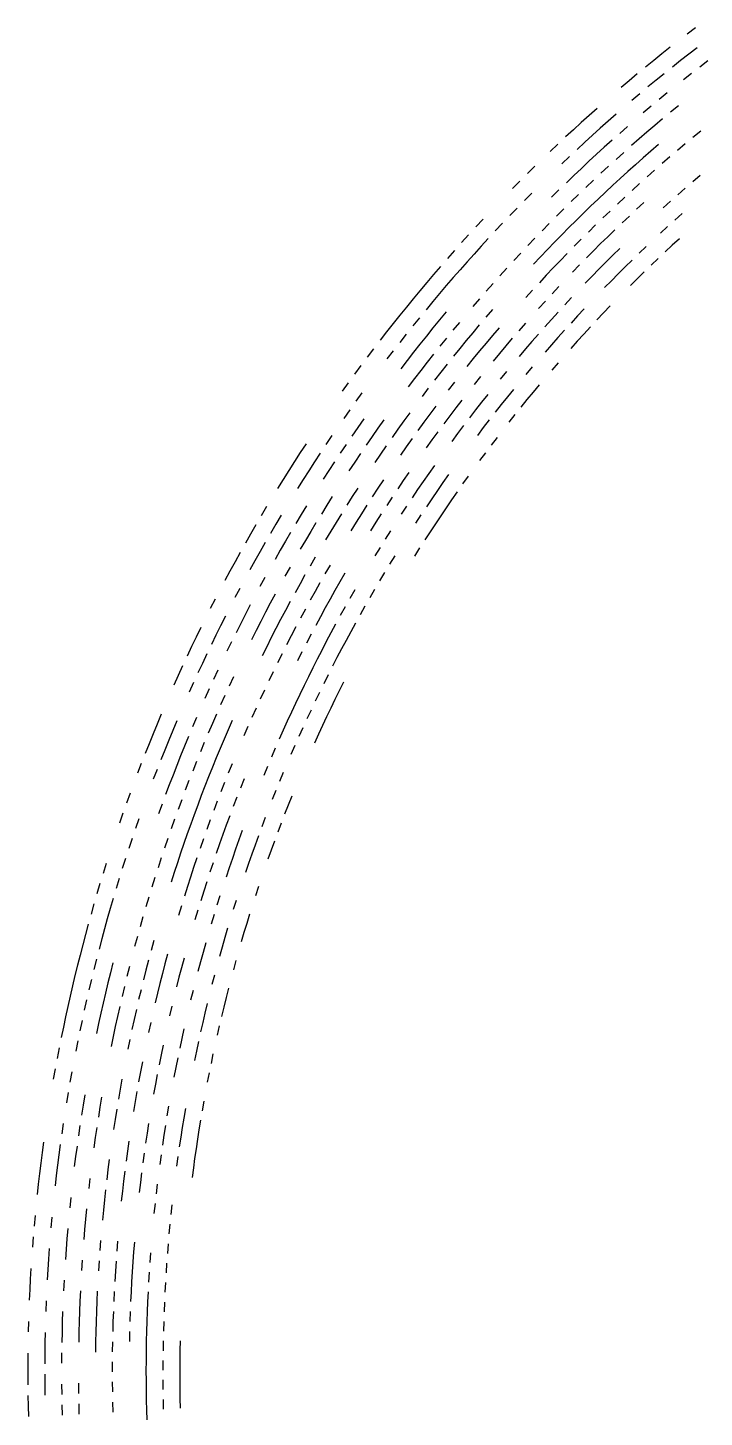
# Model space of a CAD drawing. Header units: metres. Extents: x -298 to 300, y -298 to 299.
# Drawn here: x -298.5 to -178.7, y -7.6 to 238.5 of the extents above; entities that cross this region are included whole.
import ezdxf

# ---------------------------------------------------------------- set-up
doc = ezdxf.new("R2010")
doc.units = ezdxf.units.M

msp = doc.modelspace()

# ---------------------------------------------------------------- linework, layer by layer
for p, q in [((-180.23201, 238.50633, -692.8203), (-181.72514, 237.36674, -692.8203)), ((-186.16115, 233.89207, -692.8203), (-187.62514, 232.71538, -692.8203)), ((-184.68977, 235.05956, -692.8203), (-186.16115, 233.89207, -692.8203)), ((-181.39189, 233.84398, -692.8203), (-182.85558, 232.69725, -692.8203)), ((-179.92097, 234.98143, -692.8203), (-181.39189, 233.84398, -692.8203)), ((-187.62514, 232.71538, -692.8203), (-189.08168, 231.52953, -692.8203)), ((-182.85558, 232.69725, -692.8203), (-184.31203, 231.54143, -692.8203)), ((-178.01454, 232.67442, -692.8203), (-179.471, 231.54893, -692.8203)), ((-191.97224, 229.13048, -692.8203), (-193.40614, 227.9174, -692.8203)), ((-190.53072, 230.33452, -692.8203), (-191.97224, 229.13048, -692.8203)), ((-187.20296, 229.2025, -692.8203), (-188.63731, 228.01945, -692.8203)), ((-185.76118, 230.37651, -692.8203), (-187.20296, 229.2025, -692.8203)), ((-180.9203, 230.41441, -692.8203), (-182.36244, 229.27074, -692.8203)), ((-190.0642, 226.82744, -692.8203), (-191.48354, 225.62645, -692.8203)), ((-185.22499, 226.95647, -692.8203), (-186.64528, 225.78587, -692.8203)), ((-197.66164, 224.22453, -692.8203), (-199.06453, 222.97588, -692.8203)), ((-188.05818, 224.60643, -692.8203), (-189.46364, 223.41814, -692.8203)), ((-183.24898, 224.70885, -692.8203), (-184.6552, 223.5507, -692.8203)), ((-200.45952, 221.71843, -692.8203), (-201.8466, 220.45226, -692.8203)), ((-199.06453, 222.97588, -692.8203), (-200.45952, 221.71843, -692.8203)), ((-195.69588, 221.97057, -692.8203), (-197.08452, 220.73436, -692.8203)), ((-194.29945, 223.19798, -692.8203), (-195.69588, 221.97057, -692.8203)), ((-186.0541, 222.38377, -692.8203), (-187.4456, 221.20811, -692.8203)), ((-201.8466, 220.45226, -692.8203), (-203.22566, 219.17735, -692.8203)), ((-198.46541, 219.48949, -692.8203), (-199.8384, 218.23595, -692.8203)), ((-197.08452, 220.73436, -692.8203), (-198.46541, 219.48949, -692.8203)), ((-192.2519, 221.01518, -692.8203), (-193.63466, 219.80064, -692.8203)), ((-188.8297, 220.02373, -692.8203), (-190.20628, 218.83073, -692.8203)), ((-187.4456, 221.20811, -692.8203), (-188.8297, 220.02373, -692.8203)), ((-179.30171, 220.20946, -692.8203), (-180.67976, 219.07628, -692.8203)), ((-204.5967, 217.8939, -692.8203), (-205.95961, 216.60179, -692.8203)), ((-199.8384, 218.23595, -692.8203), (-201.2035, 216.97386, -692.8203)), ((-196.37709, 217.34569, -692.8203), (-197.73668, 216.10533, -692.8203)), ((-195.00975, 218.57744, -692.8203), (-196.37709, 217.34569, -692.8203)), ((-190.20628, 218.83073, -692.8203), (-191.57536, 217.62907, -692.8203)), ((-188.16212, 216.64488, -692.8203), (-189.51753, 215.45616, -692.8203)), ((-186.7993, 217.82512, -692.8203), (-188.16212, 216.64488, -692.8203)), ((-182.05061, 217.93443, -692.8203), (-183.41426, 216.78398, -692.8203)), ((-202.5606, 215.70323, -692.8203), (-203.90968, 214.42412, -692.8203)), ((-199.08842, 214.85643, -692.8203), (-200.43227, 213.59917, -692.8203)), ((-197.73668, 216.10533, -692.8203), (-199.08842, 214.85643, -692.8203)), ((-192.93684, 216.41887, -692.8203), (-194.29066, 215.20012, -692.8203)), ((-190.86537, 214.2589, -692.8203), (-192.2057, 213.0532, -692.8203)), ((-189.51753, 215.45616, -692.8203), (-190.86537, 214.2589, -692.8203)), ((-184.77065, 215.62498, -692.8203), (-186.11967, 214.45757, -692.8203)), ((-208.6609, 213.99217, -692.8203), (-209.99919, 212.67467, -692.8203)), ((-201.7682, 212.33348, -692.8203), (-203.09612, 211.05937, -692.8203)), ((-200.43227, 213.59917, -692.8203), (-201.7682, 212.33348, -692.8203)), ((-195.6368, 213.97295, -692.8203), (-196.9752, 212.73729, -692.8203)), ((-193.5384, 211.83916, -692.8203), (-194.86342, 210.6168, -692.8203)), ((-192.2057, 213.0532, -692.8203), (-193.5384, 211.83916, -692.8203)), ((-187.46135, 213.28166, -692.8203), (-188.79561, 212.0974, -692.8203)), ((-179.38972, 212.3538, -692.8203), (-180.71834, 211.2202, -692.8203)), ((-211.32918, 211.34886, -692.8203), (-212.65074, 210.0147, -692.8203)), ((-209.22475, 209.22374, -692.8203), (-210.53294, 207.90294, -692.8203)), ((-204.41597, 209.77696, -692.8203), (-205.72777, 208.48637, -692.8203)), ((-198.3058, 211.49333, -692.8203), (-199.6285, 210.24101, -692.8203)), ((-196.18071, 209.3861, -692.8203), (-197.49025, 208.1472, -692.8203)), ((-194.86342, 210.6168, -692.8203), (-196.18071, 209.3861, -692.8203)), ((-190.12236, 210.90477, -692.8203), (-191.4416, 209.70384, -692.8203)), ((-182.03981, 210.07835, -692.8203), (-183.35402, 208.92815, -692.8203)), ((-200.94331, 208.9804, -692.8203), (-202.2502, 207.7116, -692.8203)), ((-198.79195, 206.90007, -692.8203), (-200.08577, 205.64476, -692.8203)), ((-197.49025, 208.1472, -692.8203), (-198.79195, 206.90007, -692.8203)), ((-192.75325, 208.49461, -692.8203), (-194.05727, 207.27727, -692.8203)), ((-189.34645, 207.56694, -692.8203), (-190.64473, 206.37096, -692.8203)), ((-184.66103, 207.76976, -692.8203), (-185.96068, 206.6032, -692.8203)), ((-217.85237, 204.59593, -692.8203), (-219.13136, 203.22093, -692.8203)), ((-211.83278, 206.57396, -692.8203), (-213.12425, 205.2368, -692.8203)), ((-203.54903, 206.43462, -692.8203), (-204.8398, 205.14952, -692.8203)), ((-201.37166, 204.38145, -692.8203), (-202.64961, 203.11009, -692.8203)), ((-200.08577, 205.64476, -692.8203), (-201.37166, 204.38145, -692.8203)), ((-195.35359, 206.05174, -692.8203), (-196.64217, 204.8181, -692.8203)), ((-191.93544, 205.16685, -692.8203), (-193.21852, 203.9547, -692.8203)), ((-182.5962, 205.60362, -692.8203), (-183.88234, 204.45012, -692.8203)), ((-220.40166, 201.838, -692.8203), (-221.66322, 200.44713, -692.8203)), ((-214.40724, 203.89165, -692.8203), (-215.68178, 202.53844, -692.8203)), ((-206.12248, 203.85631, -692.8203), (-207.39699, 202.55516, -692.8203)), ((-203.91951, 201.83067, -692.8203), (-205.18135, 200.54338, -692.8203)), ((-202.64961, 203.11009, -692.8203), (-203.91951, 201.83067, -692.8203)), ((-197.92299, 203.5764, -692.8203), (-199.1959, 202.32664, -692.8203)), ((-194.494, 202.73448, -692.8203), (-195.76173, 201.50633, -692.8203)), ((-185.16115, 203.2885, -692.8203), (-186.4326, 202.11888, -692.8203)), ((-218.20515, 199.80815, -692.8203), (-219.45393, 198.43126, -692.8203)), ((-216.94777, 201.17729, -692.8203), (-218.20515, 199.80815, -692.8203)), ((-208.66331, 201.24596, -692.8203), (-209.92134, 199.92894, -692.8203)), ((-205.18135, 200.54338, -692.8203), (-206.43504, 199.24815, -692.8203)), ((-200.46095, 201.06902, -692.8203), (-201.7181, 199.80339, -692.8203)), ((-197.02174, 200.27025, -692.8203), (-198.27394, 199.02629, -692.8203)), ((-195.76173, 201.50633, -692.8203), (-197.02174, 200.27025, -692.8203)), ((-193.60213, 199.43468, -692.8203), (-194.84914, 198.2122, -692.8203)), ((-188.95332, 199.7559, -692.8203), (-190.20247, 198.5626, -692.8203)), ((-184.329, 199.99052, -692.8203), (-185.57973, 198.82628, -692.8203)), ((-183.07094, 201.14696, -692.8203), (-184.329, 199.99052, -692.8203)), ((-222.916, 199.04832, -692.8203), (-224.15996, 197.64171, -692.8203)), ((-220.69398, 197.0465, -692.8203), (-221.92534, 195.65398, -692.8203)), ((-219.45393, 198.43126, -692.8203), (-220.69398, 197.0465, -692.8203)), ((-211.17104, 198.60399, -692.8203), (-212.41243, 197.27122, -692.8203)), ((-207.68056, 197.94511, -692.8203), (-208.91786, 196.63432, -692.8203)), ((-206.43504, 199.24815, -692.8203), (-207.68056, 197.94511, -692.8203)), ((-204.20833, 197.2487, -692.8203), (-205.44136, 195.9597, -692.8203)), ((-202.96724, 198.52995, -692.8203), (-204.20833, 197.2487, -692.8203)), ((-198.27394, 199.02629, -692.8203), (-199.51826, 197.77446, -692.8203)), ((-196.08846, 196.98192, -692.8203), (-197.31999, 195.74388, -692.8203)), ((-194.84914, 198.2122, -692.8203), (-196.08846, 196.98192, -692.8203)), ((-191.4441, 197.3615, -692.8203), (-192.67812, 196.15257, -692.8203)), ((-186.82314, 197.65416, -692.8203), (-188.05913, 196.47423, -692.8203)), ((-226.6212, 194.80522, -692.8203), (-227.8384, 193.37547, -692.8203)), ((-225.39503, 196.22734, -692.8203), (-226.6212, 194.80522, -692.8203)), ((-221.92534, 195.65398, -692.8203), (-223.1479, 194.25377, -692.8203)), ((-213.64537, 195.93071, -692.8203), (-214.86986, 194.58244, -692.8203)), ((-206.66621, 194.66295, -692.8203), (-207.88289, 193.35863, -692.8203)), ((-205.44136, 195.9597, -692.8203), (-206.66621, 194.66295, -692.8203)), ((-200.75468, 196.51488, -692.8203), (-201.98317, 195.24754, -692.8203)), ((-198.54372, 194.49815, -692.8203), (-199.75954, 193.2448, -692.8203)), ((-197.31999, 195.74388, -692.8203), (-198.54372, 194.49815, -692.8203)), ((-193.90456, 194.93596, -692.8203), (-195.12325, 193.71172, -692.8203)), ((-192.67812, 196.15257, -692.8203), (-193.90456, 194.93596, -692.8203)), ((-189.28767, 195.2866, -692.8203), (-190.50874, 194.0913, -692.8203)), ((-227.8384, 193.37547, -692.8203), (-229.04659, 191.9381, -692.8203)), ((-224.36159, 192.846, -692.8203), (-225.56645, 191.43053, -692.8203)), ((-223.1479, 194.25377, -692.8203), (-224.36159, 192.846, -692.8203)), ((-216.08583, 193.22661, -692.8203), (-217.29326, 191.86314, -692.8203)), ((-209.09138, 192.04662, -692.8203), (-210.29155, 190.72704, -692.8203)), ((-204.41609, 192.68993, -692.8203), (-205.62044, 191.39977, -692.8203)), ((-195.12325, 193.71172, -692.8203), (-196.33424, 192.47984, -692.8203)), ((-190.50874, 194.0913, -692.8203), (-191.72221, 192.88841, -692.8203)), ((-230.24568, 190.49321, -692.8203), (-231.43568, 189.04082, -692.8203)), ((-229.04659, 191.9381, -692.8203), (-230.24568, 190.49321, -692.8203)), ((-226.76234, 190.00761, -692.8203), (-227.9493, 188.5772, -692.8203)), ((-225.56645, 191.43053, -692.8203), (-226.76234, 190.00761, -692.8203)), ((-218.49208, 190.49211, -692.8203), (-219.68227, 189.11363, -692.8203)), ((-206.8166, 190.10204, -692.8203), (-208.00465, 188.79686, -692.8203)), ((-202.1675, 190.71526, -692.8203), (-203.35945, 189.43925, -692.8203)), ((-232.6165, 187.58098, -692.8203), (-233.78813, 186.11375, -692.8203)), ((-231.43568, 189.04082, -692.8203), (-232.6165, 187.58098, -692.8203)), ((-229.12718, 187.13939, -692.8203), (-230.29604, 185.6942, -692.8203)), ((-224.3986, 188.17198, -692.8203), (-225.57405, 186.75645, -692.8203)), ((-216.16628, 188.60875, -692.8203), (-217.34468, 187.24492, -692.8203)), ((-204.54341, 188.15575, -692.8203), (-205.7192, 186.86485, -692.8203)), ((-201.09999, 187.47704, -692.8203), (-202.27165, 186.20775, -692.8203)), ((-199.9204, 188.73888, -692.8203), (-201.09999, 187.47704, -692.8203)), ((-196.4998, 188.00127, -692.8203), (-197.67482, 186.76085, -692.8203)), ((-195.31697, 189.23424, -692.8203), (-196.4998, 188.00127, -692.8203)), ((-234.95052, 184.6392, -692.8203), (-236.10356, 183.15746, -692.8203)), ((-233.78813, 186.11375, -692.8203), (-234.95052, 184.6392, -692.8203)), ((-226.74055, 185.33354, -692.8203), (-227.89812, 183.90343, -692.8203)), ((-225.57405, 186.75645, -692.8203), (-226.74055, 185.33354, -692.8203)), ((-222.03645, 186.33434, -692.8203), (-223.20042, 184.9337, -692.8203)), ((-218.51445, 185.8737, -692.8203), (-219.67558, 184.49516, -692.8203)), ((-215.00853, 185.3745, -692.8203), (-216.16661, 184.01793, -692.8203)), ((-210.35588, 186.16417, -692.8203), (-211.51906, 184.8369, -692.8203)), ((-205.7192, 186.86485, -692.8203), (-206.88686, 185.56664, -692.8203)), ((-203.43529, 184.9312, -692.8203), (-204.59084, 183.64732, -692.8203)), ((-198.84206, 185.51317, -692.8203), (-200.00142, 184.2581, -692.8203)), ((-231.45576, 184.24168, -692.8203), (-232.60631, 182.78197, -692.8203)), ((-229.04665, 182.46605, -692.8203), (-230.18611, 181.02147, -692.8203)), ((-227.89812, 183.90343, -692.8203), (-229.04665, 182.46605, -692.8203)), ((-224.35555, 183.52574, -692.8203), (-225.50179, 182.11064, -692.8203)), ((-220.82802, 183.10936, -692.8203), (-221.97176, 181.71642, -692.8203)), ((-219.67558, 184.49516, -692.8203), (-220.82802, 183.10936, -692.8203)), ((-217.31612, 182.65422, -692.8203), (-218.45705, 181.28331, -692.8203)), ((-216.16661, 184.01793, -692.8203), (-217.31612, 182.65422, -692.8203)), ((-213.8202, 182.1605, -692.8203), (-214.95808, 180.81151, -692.8203)), ((-212.67384, 183.5023, -692.8203), (-213.8202, 182.1605, -692.8203)), ((-209.19762, 182.94835, -692.8203), (-210.34059, 181.62834, -692.8203)), ((-208.04637, 184.2611, -692.8203), (-209.19762, 182.94835, -692.8203)), ((-205.73833, 182.35631, -692.8203), (-206.87764, 181.05803, -692.8203)), ((-204.59084, 183.64732, -692.8203), (-205.73833, 182.35631, -692.8203)), ((-201.15285, 182.99583, -692.8203), (-202.29631, 181.72636, -692.8203)), ((-200.00142, 184.2581, -692.8203), (-201.15285, 182.99583, -692.8203)), ((-237.24727, 181.66844, -692.8203), (-238.3816, 180.17229, -692.8203)), ((-233.74767, 181.31505, -692.8203), (-234.87978, 179.84105, -692.8203)), ((-230.18611, 181.02147, -692.8203), (-231.31642, 179.56981, -692.8203)), ((-226.63908, 180.68834, -692.8203), (-227.76741, 179.2589, -692.8203)), ((-221.97176, 181.71642, -692.8203), (-223.10664, 180.31627, -692.8203)), ((-219.58931, 179.90526, -692.8203), (-220.7129, 178.52013, -692.8203)), ((-218.45705, 181.28331, -692.8203), (-219.58931, 179.90526, -692.8203)), ((-214.95808, 180.81151, -692.8203), (-216.08748, 179.45543, -692.8203)), ((-210.34059, 181.62834, -692.8203), (-211.47523, 180.30125, -692.8203)), ((-239.50652, 178.66905, -692.8203), (-240.62196, 177.15886, -692.8203)), ((-231.31642, 179.56981, -692.8203), (-232.43764, 178.11107, -692.8203)), ((-228.88673, 177.8225, -692.8203), (-229.997, 176.37901, -692.8203)), ((-227.76741, 179.2589, -692.8203), (-228.88673, 177.8225, -692.8203)), ((-225.34993, 177.4948, -692.8203), (-226.4582, 176.0736, -692.8203)), ((-224.23271, 178.90904, -692.8203), (-225.34993, 177.4948, -692.8203)), ((-213.71935, 177.62584, -692.8203), (-214.82872, 176.27763, -692.8203)), ((-209.1317, 178.44029, -692.8203), (-210.24632, 177.12083, -692.8203)), ((-204.55916, 179.166, -692.8203), (-205.67842, 177.87529, -692.8203)), ((-241.72786, 175.64165, -692.8203), (-242.82417, 174.11754, -692.8203)), ((-229.997, 176.37901, -692.8203), (-231.09816, 174.9287, -692.8203)), ((-222.93382, 175.72887, -692.8203), (-224.03102, 174.32286, -692.8203)), ((-218.32057, 176.72221, -692.8203), (-219.42415, 175.34508, -692.8203)), ((-207.89256, 175.27281, -692.8203), (-208.98729, 173.96129, -692.8203)), ((-239.31483, 173.87474, -692.8203), (-240.40004, 172.36595, -692.8203)), ((-227.55754, 174.64543, -692.8203), (-228.64784, 173.21043, -692.8203)), ((-221.60524, 172.5703, -692.8203), (-222.68263, 171.17278, -692.8203)), ((-217.02193, 173.56047, -692.8203), (-218.1057, 172.19164, -692.8203)), ((-213.54005, 173.12096, -692.8203), (-214.62111, 171.77397, -692.8203)), ((-212.45052, 174.46117, -692.8203), (-213.54005, 173.12096, -692.8203)), ((-210.07375, 172.64287, -692.8203), (-211.1519, 171.31767, -692.8203)), ((-208.98729, 173.96129, -692.8203), (-210.07375, 172.64287, -692.8203)), ((-241.47572, 170.85039, -692.8203), (-242.54182, 169.32811, -692.8203)), ((-230.80132, 170.32005, -692.8203), (-231.86433, 168.86479, -692.8203)), ((-227.2694, 170.06395, -692.8203), (-228.33092, 168.6309, -692.8203)), ((-226.19887, 171.49034, -692.8203), (-227.2694, 170.06395, -692.8203)), ((-222.68263, 171.17278, -692.8203), (-223.75124, 169.76842, -692.8203)), ((-219.1808, 170.81602, -692.8203), (-220.24724, 169.4337, -692.8203)), ((-218.1057, 172.19164, -692.8203), (-219.1808, 170.81602, -692.8203)), ((-214.62111, 171.77397, -692.8203), (-215.69368, 170.42027, -692.8203)), ((-212.2217, 169.98576, -692.8203), (-213.28307, 168.64714, -692.8203)), ((-240.02602, 167.7072, -692.8203), (-241.0724, 166.19408, -692.8203)), ((-238.97011, 169.21367, -692.8203), (-240.02602, 167.7072, -692.8203)), ((-236.46593, 167.57487, -692.8203), (-237.51158, 166.08415, -692.8203)), ((-235.4109, 169.05907, -692.8203), (-236.46593, 167.57487, -692.8203)), ((-232.91823, 167.40294, -692.8203), (-233.96288, 165.93443, -692.8203)), ((-231.86433, 168.86479, -692.8203), (-232.91823, 167.40294, -692.8203)), ((-228.33092, 168.6309, -692.8203), (-229.38338, 167.19115, -692.8203)), ((-223.75124, 169.76842, -692.8203), (-224.81099, 168.35747, -692.8203)), ((-221.30495, 168.04472, -692.8203), (-222.35393, 166.64915, -692.8203)), ((-217.81319, 167.6928, -692.8203), (-218.86, 166.31914, -692.8203)), ((-216.7577, 169.05986, -692.8203), (-217.81319, 167.6928, -692.8203)), ((-244.64528, 166.26366, -692.8203), (-245.68251, 164.7216, -692.8203)), ((-237.51158, 166.08415, -692.8203), (-238.54784, 164.5869, -692.8203)), ((-230.4268, 165.74492, -692.8203), (-231.46107, 164.2921, -692.8203)), ((-226.90376, 165.51573, -692.8203), (-227.93666, 164.08507, -692.8203)), ((-225.86183, 166.93987, -692.8203), (-226.90376, 165.51573, -692.8203)), ((-222.35393, 166.64915, -692.8203), (-223.39409, 165.247, -692.8203)), ((-215.38045, 165.95006, -692.8203), (-216.4164, 164.59172, -692.8203)), ((-250.2271, 163.2606, -692.8203), (-251.24538, 161.68346, -692.8203)), ((-249.19893, 164.83128, -692.8203), (-250.2271, 163.2606, -692.8203)), ((-246.71, 163.17308, -692.8203), (-247.72774, 161.61815, -692.8203)), ((-242.10927, 164.67442, -692.8203), (-243.13655, 163.14836, -692.8203)), ((-239.57466, 163.08311, -692.8203), (-240.592, 161.57298, -692.8203)), ((-236.02437, 162.97801, -692.8203), (-237.04112, 161.49016, -692.8203)), ((-234.99825, 164.45946, -692.8203), (-236.02437, 162.97801, -692.8203)), ((-231.46107, 164.2921, -692.8203), (-232.48622, 162.83287, -692.8203)), ((-217.44374, 163.22691, -692.8203), (-218.46251, 161.8557, -692.8203)), ((-252.25374, 160.09996, -692.8203), (-253.25209, 158.51018, -692.8203)), ((-251.24538, 161.68346, -692.8203), (-252.25374, 160.09996, -692.8203)), ((-248.73567, 160.05681, -692.8203), (-249.73378, 158.48924, -692.8203)), ((-247.72774, 161.61815, -692.8203), (-248.73567, 160.05681, -692.8203)), ((-245.16225, 160.07701, -692.8203), (-246.16054, 158.53185, -692.8203)), ((-244.15422, 161.61583, -692.8203), (-245.16225, 160.07701, -692.8203)), ((-240.592, 161.57298, -692.8203), (-241.59981, 160.0565, -692.8203)), ((-226.46138, 161.00188, -692.8203), (-227.4659, 159.57414, -692.8203)), ((-253.25209, 158.51018, -692.8203), (-254.24046, 156.91417, -692.8203)), ((-249.73378, 158.48924, -692.8203), (-250.722, 156.91545, -692.8203)), ((-235.50624, 158.41704, -692.8203), (-236.49434, 156.93254, -692.8203)), ((-231.9778, 158.29851, -692.8203), (-232.96523, 156.83617, -692.8203)), ((-230.98116, 159.75462, -692.8203), (-231.9778, 158.29851, -692.8203)), ((-228.4615, 158.14012, -692.8203), (-229.44798, 156.69987, -692.8203)), ((-227.4659, 159.57414, -692.8203), (-228.4615, 158.14012, -692.8203)), ((-224.95766, 157.94194, -692.8203), (-225.94301, 156.52367, -692.8203)), ((-223.96342, 159.35393, -692.8203), (-224.95766, 157.94194, -692.8203)), ((-220.47404, 159.09428, -692.8203), (-221.46675, 157.70415, -692.8203)), ((-244.56578, 155.46959, -692.8203), (-245.53511, 153.92833, -692.8203)), ((-241.01399, 155.47594, -692.8203), (-241.98347, 153.95695, -692.8203)), ((-240.03499, 156.98875, -692.8203), (-241.01399, 155.47594, -692.8203)), ((-236.49434, 156.93254, -692.8203), (-237.47307, 155.44194, -692.8203)), ((-233.94344, 155.36772, -692.8203), (-234.91237, 153.89317, -692.8203)), ((-229.44798, 156.69987, -692.8203), (-230.42543, 155.25346, -692.8203)), ((-226.91942, 155.09929, -692.8203), (-227.88686, 153.66881, -692.8203)), ((-225.94301, 156.52367, -692.8203), (-226.91942, 155.09929, -692.8203)), ((-222.4507, 156.30785, -692.8203), (-223.42583, 154.90538, -692.8203)), ((-256.18692, 153.70372, -692.8203), (-257.145, 152.08946, -692.8203)), ((-249.09688, 153.85936, -692.8203), (-250.05602, 152.28966, -692.8203)), ((-245.53511, 153.92833, -692.8203), (-246.49477, 152.38103, -692.8203)), ((-238.44243, 153.94518, -692.8203), (-239.40233, 152.44237, -692.8203)), ((-231.39375, 153.80101, -692.8203), (-232.35292, 152.34245, -692.8203)), ((-224.3921, 153.49681, -692.8203), (-225.34953, 152.08226, -692.8203)), ((-223.42583, 154.90538, -692.8203), (-224.3921, 153.49681, -692.8203)), ((-258.0929, 150.46916, -692.8203), (-259.03058, 148.843, -692.8203)), ((-254.57533, 150.55931, -692.8203), (-255.5136, 148.9553, -692.8203)), ((-253.62703, 152.15733, -692.8203), (-254.57533, 150.55931, -692.8203)), ((-250.05602, 152.28966, -692.8203), (-251.00526, 150.71404, -692.8203)), ((-247.44466, 150.82768, -692.8203), (-248.38478, 149.26848, -692.8203)), ((-243.89366, 150.90092, -692.8203), (-244.8343, 149.364, -692.8203)), ((-242.94337, 152.43193, -692.8203), (-243.89366, 150.90092, -692.8203)), ((-240.35277, 150.93364, -692.8203), (-241.29372, 149.41893, -692.8203)), ((-239.40233, 152.44237, -692.8203), (-240.35277, 150.93364, -692.8203)), ((-236.82237, 150.92589, -692.8203), (-237.76332, 149.4334, -692.8203)), ((-235.87206, 152.41252, -692.8203), (-236.82237, 150.92589, -692.8203)), ((-228.84529, 152.23228, -692.8203), (-229.79463, 150.78978, -692.8203)), ((-226.29805, 150.66173, -692.8203), (-227.23756, 149.23528, -692.8203)), ((-225.34953, 152.08226, -692.8203), (-226.29805, 150.66173, -692.8203)), ((-259.03058, 148.843, -692.8203), (-259.958, 147.21092, -692.8203)), ((-251.94456, 149.13243, -692.8203), (-252.87392, 147.54503, -692.8203)), ((-249.31505, 147.70341, -692.8203), (-250.23546, 146.13255, -692.8203)), ((-248.38478, 149.26848, -692.8203), (-249.31505, 147.70341, -692.8203)), ((-244.8343, 149.364, -692.8203), (-245.76527, 147.82121, -692.8203)), ((-234.2436, 149.40752, -692.8203), (-235.1751, 147.9312, -692.8203)), ((-227.23756, 149.23528, -692.8203), (-228.1681, 147.80296, -692.8203)), ((-260.87515, 145.5731, -692.8203), (-261.782, 143.92961, -692.8203)), ((-257.35977, 145.72984, -692.8203), (-258.26758, 144.10857, -692.8203)), ((-256.44174, 147.3455, -692.8203), (-257.35977, 145.72984, -692.8203)), ((-253.79326, 145.95183, -692.8203), (-254.70256, 144.35289, -692.8203)), ((-252.87392, 147.54503, -692.8203), (-253.79326, 145.95183, -692.8203)), ((-236.09727, 146.44908, -692.8203), (-237.01009, 144.96123, -692.8203)), ((-229.08965, 146.36485, -692.8203), (-230.00209, 144.921, -692.8203)), ((-261.782, 143.92961, -692.8203), (-262.67847, 142.28044, -692.8203)), ((-258.26758, 144.10857, -692.8203), (-259.1652, 142.48155, -692.8203)), ((-252.04659, 142.97362, -692.8203), (-252.93721, 141.38573, -692.8203)), ((-247.59798, 144.7183, -692.8203), (-248.49968, 143.15831, -692.8203)), ((-244.96162, 143.30211, -692.8203), (-245.85445, 141.75865, -692.8203)), ((-233.50081, 144.96123, -692.8203), (-234.40431, 143.48973, -692.8203)), ((-262.67847, 142.28044, -692.8203), (-263.56458, 140.62572, -692.8203)), ((-256.4909, 141.13805, -692.8203), (-257.3699, 139.52232, -692.8203)), ((-249.39156, 141.59264, -692.8203), (-250.27354, 140.02147, -692.8203)), ((-243.21034, 140.35704, -692.8203), (-244.0847, 138.82469, -692.8203)), ((-242.32634, 141.8839, -692.8203), (-243.21034, 140.35704, -692.8203)), ((-235.2986, 142.01256, -692.8203), (-236.18355, 140.52989, -692.8203)), ((-260.92966, 139.21092, -692.8203), (-261.79642, 137.56737, -692.8203)), ((-254.6884, 138.1934, -692.8203), (-255.5489, 136.58904, -692.8203)), ((-250.27354, 140.02147, -692.8203), (-251.14565, 138.44481, -692.8203)), ((-247.61092, 138.6552, -692.8203), (-248.4745, 137.09532, -692.8203)), ((-246.73756, 140.2097, -692.8203), (-247.61092, 138.6552, -692.8203)), ((-244.0847, 138.82469, -692.8203), (-244.94942, 137.28697, -692.8203)), ((-240.5673, 138.95348, -692.8203), (-241.4329, 137.43779, -692.8203)), ((-237.05916, 139.04161, -692.8203), (-237.9254, 137.5479, -692.8203)), ((-265.30548, 137.29973, -692.8203), (-266.1602, 135.62859, -692.8203)), ((-259.0973, 136.27446, -692.8203), (-259.94565, 134.6425, -692.8203)), ((-255.5489, 136.58904, -692.8203), (-256.3993, 134.97935, -692.8203)), ((-252.0078, 136.86266, -692.8203), (-252.86, 135.27519, -692.8203)), ((-249.32826, 135.53001, -692.8203), (-250.17213, 133.95934, -692.8203)), ((-245.80446, 135.74376, -692.8203), (-246.64973, 134.1953, -692.8203)), ((-244.94942, 137.28697, -692.8203), (-245.80446, 135.74376, -692.8203)), ((-242.28896, 135.91667, -692.8203), (-243.13545, 134.39024, -692.8203)), ((-238.78221, 136.04881, -692.8203), (-239.6296, 134.54442, -692.8203)), ((-263.49887, 134.26408, -692.8203), (-264.33447, 132.60454, -692.8203)), ((-260.7837, 133.00523, -692.8203), (-261.61145, 131.36278, -692.8203)), ((-259.94565, 134.6425, -692.8203), (-260.7837, 133.00523, -692.8203)), ((-257.23956, 133.36436, -692.8203), (-258.06967, 131.74413, -692.8203)), ((-256.3993, 134.97935, -692.8203), (-257.23956, 133.36436, -692.8203)), ((-253.70222, 133.68242, -692.8203), (-254.53438, 132.0844, -692.8203)), ((-252.86, 135.27519, -692.8203), (-253.70222, 133.68242, -692.8203)), ((-246.64973, 134.1953, -692.8203), (-247.4853, 132.64146, -692.8203)), ((-240.46748, 133.03471, -692.8203), (-241.29588, 131.51976, -692.8203)), ((-268.66107, 130.5836, -692.8203), (-269.4735, 128.89165, -692.8203)), ((-267.83804, 132.2705, -692.8203), (-268.66107, 130.5836, -692.8203)), ((-265.15964, 130.9398, -692.8203), (-265.97433, 129.26988, -692.8203)), ((-264.33447, 132.60454, -692.8203), (-265.15964, 130.9398, -692.8203)), ((-258.06967, 131.74413, -692.8203), (-258.88956, 130.1187, -692.8203)), ((-255.35646, 130.48119, -692.8203), (-256.1685, 128.87285, -692.8203)), ((-254.53438, 132.0844, -692.8203), (-255.35646, 130.48119, -692.8203)), ((-251.83018, 130.80241, -692.8203), (-252.6443, 129.21623, -692.8203)), ((-251.00612, 132.38347, -692.8203), (-251.83018, 130.80241, -692.8203)), ((-248.31105, 131.0825, -692.8203), (-249.127, 129.51842, -692.8203)), ((-244.79948, 131.32164, -692.8203), (-245.61702, 129.77953, -692.8203)), ((-243.9723, 132.8585, -692.8203), (-244.79948, 131.32164, -692.8203)), ((-241.29588, 131.51976, -692.8203), (-242.11473, 129.99974, -692.8203)), ((-269.4735, 128.89165, -692.8203), (-270.27527, 127.19457, -692.8203)), ((-262.4289, 129.71513, -692.8203), (-263.23593, 128.06242, -692.8203)), ((-256.1685, 128.87285, -692.8203), (-256.97034, 127.259514, -692.8203)), ((-246.42482, 128.2324, -692.8203), (-247.22292, 126.68023, -692.8203)), ((-245.61702, 129.77953, -692.8203), (-246.42482, 128.2324, -692.8203)), ((-242.92403, 128.47453, -692.8203), (-243.72368, 126.94433, -692.8203)), ((-242.11473, 129.99974, -692.8203), (-242.92403, 128.47453, -692.8203)), ((-267.5721, 125.91497, -692.8203), (-268.35513, 124.230095, -692.8203)), ((-266.7785, 127.59496, -692.8203), (-267.5721, 125.91497, -692.8203)), ((-253.44838, 127.62499, -692.8203), (-254.24251, 126.02868, -692.8203)), ((-249.93309, 127.94921, -692.8203), (-250.7293, 126.37505, -692.8203)), ((-247.22292, 126.68023, -692.8203), (-248.01118, 125.12304, -692.8203)), ((-243.72368, 126.94433, -692.8203), (-244.51369, 125.40911, -692.8203)), ((-271.8467, 123.785576, -692.8203), (-272.61633, 122.073784, -692.8203)), ((-271.06635, 125.492546, -692.8203), (-271.8467, 123.785576, -692.8203)), ((-264.81873, 124.74206, -692.8203), (-265.59445, 123.074455, -692.8203)), ((-262.0664, 123.566765, -692.8203), (-262.8348, 121.9165, -692.8203)), ((-255.02657, 124.42748, -692.8203), (-255.80049, 122.8214, -692.8203)), ((-248.78969, 123.56097, -692.8203), (-249.5583, 121.99407, -692.8203)), ((-248.01118, 125.12304, -692.8203), (-248.78969, 123.56097, -692.8203)), ((-245.29405, 123.86901, -692.8203), (-246.06471, 122.32409, -692.8203)), ((-269.12756, 122.54034, -692.8203), (-269.88937, 120.84576, -692.8203)), ((-266.35968, 121.40203, -692.8203), (-267.11438, 119.72491, -692.8203)), ((-256.56433, 121.2105, -692.8203), (-257.31802, 119.59484, -692.8203)), ((-249.5583, 121.99407, -692.8203), (-250.3171, 120.42242, -692.8203)), ((-246.82564, 120.774284, -692.8203), (-247.5768, 119.21984, -692.8203)), ((-243.34071, 121.085075, -692.8203), (-244.09392, 119.55248, -692.8203)), ((-242.5779, 122.61297, -692.8203), (-243.34071, 121.085075, -692.8203)), ((-263.5928, 120.26147, -692.8203), (-264.3404, 118.60168, -692.8203)), ((-251.06596, 118.846, -692.8203), (-251.80492, 117.264946, -692.8203)), ((-250.3171, 120.42242, -692.8203), (-251.06596, 118.846, -692.8203)), ((-244.09392, 119.55248, -692.8203), (-244.83748, 118.01513, -692.8203)), ((-274.86038, 116.909904, -692.8203), (-275.5867, 115.179375, -692.8203)), ((-272.1106, 115.73388, -692.8203), (-272.82953, 114.020805, -692.8203)), ((-268.59204, 116.35656, -692.8203), (-269.31497, 114.66552, -692.8203)), ((-265.0775, 116.93731, -692.8203), (-265.80417, 115.2683, -692.8203)), ((-262.2973, 115.829704, -692.8203), (-263.01706, 114.178215, -692.8203)), ((-258.06155, 117.97454, -692.8203), (-258.79486, 116.3496, -692.8203)), ((-252.53392, 115.67931, -692.8203), (-253.25294, 114.0891, -692.8203)), ((-251.80492, 117.264946, -692.8203), (-252.53392, 115.67931, -692.8203)), ((-248.31819, 117.66064, -692.8203), (-249.04976, 116.09692, -692.8203)), ((-245.57133, 116.47326, -692.8203), (-246.29549, 114.92675, -692.8203)), ((-244.83748, 118.01513, -692.8203), (-245.57133, 116.47326, -692.8203)), ((-276.30215, 113.44433, -692.8203), (-277.00665, 111.70483, -692.8203)), ((-275.5867, 115.179375, -692.8203), (-276.30215, 113.44433, -692.8203)), ((-272.82953, 114.020805, -692.8203), (-273.53766, 112.303215, -692.8203)), ((-265.80417, 115.2683, -692.8203), (-266.52032, 113.59484, -692.8203)), ((-263.01706, 114.178215, -692.8203), (-263.72638, 112.52227, -692.8203)), ((-259.51797, 114.720085, -692.8203), (-260.23077, 113.08605, -692.8203)), ((-253.25294, 114.0891, -692.8203), (-253.96193, 112.49444, -692.8203)), ((-249.77144, 114.52856, -692.8203), (-250.48329, 112.95574, -692.8203)), ((-247.0099, 113.375725, -692.8203), (-247.71455, 111.820305, -692.8203)), ((-246.29549, 114.92675, -692.8203), (-247.0099, 113.375725, -692.8203)), ((-277.00665, 111.70483, -692.8203), (-277.70023, 109.96099, -692.8203)), ((-273.53766, 112.303215, -692.8203), (-274.23502, 110.58123, -692.8203)), ((-270.72885, 111.27007, -692.8203), (-271.41977, 109.56576, -692.8203)), ((-270.02725, 112.970024, -692.8203), (-270.72885, 111.27007, -692.8203)), ((-267.22592, 111.91686, -692.8203), (-267.92096, 110.23455, -692.8203)), ((-264.42532, 110.8619, -692.8203), (-265.1138, 109.1972, -692.8203)), ((-263.72638, 112.52227, -692.8203), (-264.42532, 110.8619, -692.8203)), ((-254.66087, 110.89538, -692.8203), (-255.34978, 109.291985, -692.8203)), ((-251.18523, 111.37853, -692.8203), (-251.87721, 109.79693, -692.8203)), ((-274.23502, 110.58123, -692.8203), (-274.9215, 108.85494, -692.8203)), ((-271.41977, 109.56576, -692.8203), (-272.09995, 107.85717, -692.8203)), ((-268.6054, 108.547905, -692.8203), (-269.27924, 106.85702, -692.8203)), ((-265.1138, 109.1972, -692.8203), (-265.79178, 107.52819, -692.8203)), ((-278.38278, 108.21279, -692.8203), (-279.05435, 106.46038, -692.8203)), ((-275.59714, 107.12438, -692.8203), (-276.26187, 105.38964, -692.8203)), ((-272.76935, 106.14434, -692.8203), (-273.42798, 104.42739, -692.8203)), ((-272.09995, 107.85717, -692.8203), (-272.76935, 106.14434, -692.8203)), ((-266.45926, 105.855, -692.8203), (-267.11624, 104.177666, -692.8203)), ((-265.79178, 107.52819, -692.8203), (-266.45926, 105.855, -692.8203)), ((-262.30743, 108.15771, -692.8203), (-262.97894, 106.50637, -692.8203)), ((-256.02856, 107.68432, -692.8203), (-256.69724, 106.07241, -692.8203)), ((-253.23134, 106.6209, -692.8203), (-253.89339, 105.0266, -692.8203)), ((-273.42798, 104.42739, -692.8203), (-274.07584, 102.70632, -692.8203)), ((-269.94244, 105.16195, -692.8203), (-270.59497, 103.46276, -692.8203)), ((-267.11624, 104.177666, -692.8203), (-267.76263, 102.49624, -692.8203)), ((-263.64008, 104.85088, -692.8203), (-264.29077, 103.191246, -692.8203)), ((-260.16696, 105.482414, -692.8203), (-260.8217, 103.8446, -692.8203)), ((-254.5454, 103.428185, -692.8203), (-255.18733, 101.82574, -692.8203)), ((-280.36438, 102.94314, -692.8203), (-281.0028, 101.17843, -692.8203)), ((-274.71283, 100.981255, -692.8203), (-275.33896, 99.25222, -692.8203)), ((-271.2368, 101.759514, -692.8203), (-271.86792, 100.0523, -692.8203)), ((-267.76263, 102.49624, -692.8203), (-268.39844, 100.810814, -692.8203)), ((-264.93106, 101.52761, -692.8203), (-265.56082, 99.85998, -692.8203)), ((-261.46613, 102.20272, -692.8203), (-262.10025, 100.55685, -692.8203)), ((-251.73582, 102.39791, -692.8203), (-252.37135, 100.8131, -692.8203)), ((-281.6301, 99.40978, -692.8203), (-282.24628, 97.63723, -692.8203)), ((-269.02362, 99.12145, -692.8203), (-269.6382, 97.428215, -692.8203)), ((-268.39844, 100.810814, -692.8203), (-269.02362, 99.12145, -692.8203)), ((-262.72397, 98.907036, -692.8203), (-263.3373, 97.25335, -692.8203)), ((-256.44095, 98.60891, -692.8203), (-257.05255, 96.99468, -692.8203)), ((-252.37135, 100.8131, -692.8203), (-252.9969, 99.22436, -692.8203)), ((-278.8114, 98.41006, -692.8203), (-279.4213, 96.65536, -692.8203)), ((-272.48828, 98.34115, -692.8203), (-273.09787, 96.62618, -692.8203)), ((-269.6382, 97.428215, -692.8203), (-270.24213, 95.73113, -692.8203)), ((-266.1801, 98.18847, -692.8203), (-266.78888, 96.513115, -692.8203)), ((-263.3373, 97.25335, -692.8203), (-263.94028, 95.59585, -692.8203)), ((-260.4953, 96.31609, -692.8203), (-261.0924, 94.676445, -692.8203)), ((-253.61247, 97.63177, -692.8203), (-254.218, 96.03533, -692.8203)), ((-280.02014, 94.896904, -692.8203), (-280.60794, 93.1347, -692.8203)), ((-273.69666, 94.9074, -692.8203), (-274.28467, 93.18496, -692.8203)), ((-270.83536, 94.03033, -692.8203), (-271.41788, 92.32586, -692.8203)), ((-270.24213, 95.73113, -692.8203), (-270.83536, 94.03033, -692.8203)), ((-267.3871, 94.83398, -692.8203), (-267.97476, 93.151115, -692.8203)), ((-264.53278, 93.93462, -692.8203), (-265.11487, 92.26974, -692.8203)), ((-263.94028, 95.59585, -692.8203), (-264.53278, 93.93462, -692.8203)), ((-261.0924, 94.676445, -692.8203), (-261.6792, 93.033134, -692.8203)), ((-258.24527, 93.75494, -692.8203), (-258.82635, 92.12951, -692.8203)), ((-257.65402, 95.37667, -692.8203), (-258.24527, 93.75494, -692.8203)), ((-254.81349, 94.43514, -692.8203), (-255.39891, 92.83126, -692.8203)), ((-281.18463, 91.36889, -692.8203), (-281.7502, 89.59951, -692.8203)), ((-274.8618, 91.458824, -692.8203), (-275.4281, 89.72915, -692.8203)), ((-271.41788, 92.32586, -692.8203), (-271.9897, 90.61779, -692.8203)), ((-268.55182, 91.46462, -692.8203), (-269.11826, 89.77456, -692.8203)), ((-262.25565, 91.38619, -692.8203), (-262.82175, 89.73568, -692.8203)), ((-261.6792, 93.033134, -692.8203), (-262.25565, 91.38619, -692.8203)), ((-258.82635, 92.12951, -692.8203), (-259.39716, 90.50051, -692.8203)), ((-255.39891, 92.83126, -692.8203), (-255.9742, 91.22375, -692.8203)), ((-284.59915, 90.509514, -692.8203), (-285.1593, 88.71859, -692.8203)), ((-272.55075, 88.90615, -692.8203), (-273.10104, 87.19106, -692.8203)), ((-271.9897, 90.61779, -692.8203), (-272.55075, 88.90615, -692.8203)), ((-269.11826, 89.77456, -692.8203), (-269.67407, 88.080986, -692.8203)), ((-265.68643, 90.60122, -692.8203), (-266.24753, 88.92919, -692.8203)), ((-262.82175, 89.73568, -692.8203), (-263.37744, 88.08166, -692.8203)), ((-259.39716, 90.50051, -692.8203), (-259.95776, 88.86797, -692.8203)), ((-285.7082, 86.92419, -692.8203), (-286.2458, 85.126366, -692.8203)), ((-282.3047, 87.82662, -692.8203), (-282.848, 86.050285, -692.8203)), ((-275.9835, 87.995964, -692.8203), (-276.52798, 86.25933, -692.8203)), ((-270.21924, 86.383995, -692.8203), (-270.75372, 84.683586, -692.8203)), ((-269.67407, 88.080986, -692.8203), (-270.21924, 86.383995, -692.8203)), ((-266.7981, 87.253654, -692.8203), (-267.3381, 85.57476, -692.8203)), ((-257.63934, 86.38009, -692.8203), (-258.17407, 84.75869, -692.8203)), ((-283.3801, 84.27062, -692.8203), (-283.90103, 82.48766, -692.8203)), ((-277.06152, 84.51934, -692.8203), (-277.58417, 82.776024, -692.8203)), ((-267.3381, 85.57476, -692.8203), (-267.86755, 83.89248, -692.8203)), ((-264.4576, 84.76333, -692.8203), (-264.98203, 83.099174, -692.8203)), ((-261.57776, 83.94976, -692.8203), (-262.09714, 82.3037, -692.8203)), ((-286.77206, 83.32525, -692.8203), (-287.28702, 81.52087, -692.8203)), ((-283.90103, 82.48766, -692.8203), (-284.41074, 80.70147, -692.8203)), ((-271.2775, 82.97991, -692.8203), (-271.79056, 81.27297, -692.8203)), ((-268.3864, 82.20693, -692.8203), (-268.89468, 80.51818, -692.8203)), ((-265.49597, 81.431755, -692.8203), (-265.99942, 79.76119, -692.8203)), ((-259.21286, 81.506035, -692.8203), (-259.71692, 79.87493, -692.8203)), ((-287.79062, 79.71331, -692.8203), (-288.28284, 77.90261, -692.8203)), ((-284.90918, 78.9121, -692.8203), (-285.39642, 77.11968, -692.8203)), ((-284.41074, 80.70147, -692.8203), (-284.90918, 78.9121, -692.8203)), ((-278.0958, 81.0295, -692.8203), (-278.59647, 79.27981, -692.8203)), ((-263.10474, 79.00204, -692.8203), (-263.593, 77.34655, -692.8203)), ((-259.71692, 79.87493, -692.8203), (-260.2107, 78.240685, -692.8203)), ((-288.28284, 77.90261, -692.8203), (-288.76367, 76.08892, -692.8203)), ((-285.39642, 77.11968, -692.8203), (-285.87234, 75.32427, -692.8203)), ((-279.08612, 77.52703, -692.8203), (-279.56476, 75.77123, -692.8203)), ((-276.17538, 76.83132, -692.8203), (-276.6497, 75.0938, -692.8203)), ((-266.97476, 76.41076, -692.8203), (-267.4466, 74.73107, -692.8203)), ((-263.593, 77.34655, -692.8203), (-264.0708, 75.68804, -692.8203)), ((-260.2107, 78.240685, -692.8203), (-260.6942, 76.603386, -692.8203)), ((-289.2331, 74.27221, -692.8203), (-289.6911, 72.45263, -692.8203)), ((-288.76367, 76.08892, -692.8203), (-289.2331, 74.27221, -692.8203)), ((-273.7352, 74.41424, -692.8203), (-274.19437, 72.6921, -692.8203)), ((-267.4466, 74.73107, -692.8203), (-267.9079, 73.04842, -692.8203)), ((-264.0708, 75.68804, -692.8203), (-264.53815, 74.02657, -692.8203)), ((-289.6911, 72.45263, -692.8203), (-290.13763, 70.63024, -692.8203)), ((-286.33698, 73.5259, -692.8203), (-286.7903, 71.72469, -692.8203)), ((-283.41263, 72.88958, -692.8203), (-283.862, 71.10674, -692.8203)), ((-280.48883, 72.25082, -692.8203), (-280.93427, 70.48635, -692.8203)), ((-277.56552, 71.6101, -692.8203), (-278.007, 69.864006, -692.8203)), ((-277.1131, 73.353386, -692.8203), (-277.56552, 71.6101, -692.8203)), ((-274.19437, 72.6921, -692.8203), (-274.64273, 70.967155, -692.8203)), ((-271.2762, 72.02862, -692.8203), (-271.72046, 70.322014, -692.8203)), ((-270.82126, 73.732414, -692.8203), (-271.2762, 72.02862, -692.8203)), ((-267.9079, 73.04842, -692.8203), (-268.3586, 71.36297, -692.8203)), ((-261.63028, 73.31991, -692.8203), (-262.08282, 71.67385, -692.8203)), ((-290.13763, 70.63024, -692.8203), (-290.57272, 68.80511, -692.8203)), ((-287.23233, 69.92065, -692.8203), (-287.66296, 68.113914, -692.8203)), ((-284.3002, 69.32116, -692.8203), (-284.72714, 67.53283, -692.8203)), ((-283.862, 71.10674, -692.8203), (-284.3002, 69.32116, -692.8203)), ((-275.0802, 69.23946, -692.8203), (-275.50684, 67.509056, -692.8203)), ((-274.64273, 70.967155, -692.8203), (-275.0802, 69.23946, -692.8203)), ((-271.72046, 70.322014, -692.8203), (-272.15393, 68.61269, -692.8203)), ((-265.44153, 70.69506, -692.8203), (-265.8775, 69.02514, -692.8203)), ((-290.99634, 66.97726, -692.8203), (-291.40845, 65.14684, -692.8203)), ((-290.57272, 68.80511, -692.8203), (-290.99634, 66.97726, -692.8203)), ((-284.72714, 67.53283, -692.8203), (-285.14282, 65.741875, -692.8203)), ((-281.3686, 68.71914, -692.8203), (-281.79184, 66.94927, -692.8203)), ((-278.43747, 68.1152, -692.8203), (-278.85696, 66.36373, -692.8203)), ((-275.50684, 67.509056, -692.8203), (-275.92255, 65.776024, -692.8203)), ((-269.2282, 67.98373, -692.8203), (-269.64703, 66.29012, -692.8203)), ((-263.37823, 66.71917, -692.8203), (-263.78925, 65.06234, -692.8203)), ((-262.95682, 68.373405, -692.8203), (-263.37823, 66.71917, -692.8203)), ((-291.40845, 65.14684, -692.8203), (-291.80905, 63.31386, -692.8203)), ((-288.08228, 66.30453, -692.8203), (-288.49017, 64.492546, -692.8203)), ((-285.14282, 65.741875, -692.8203), (-285.54727, 63.948383, -692.8203)), ((-282.20392, 65.17678, -692.8203), (-282.60486, 63.401752, -692.8203)), ((-279.2654, 64.6097, -692.8203), (-279.66284, 62.853138, -692.8203)), ((-272.98865, 65.18609, -692.8203), (-273.38983, 63.46892, -692.8203)), ((-267.12228, 63.99953, -692.8203), (-267.51614, 62.319263, -692.8203)), ((-266.7179, 65.67733, -692.8203), (-267.12228, 63.99953, -692.8203)), ((-263.78925, 65.06234, -692.8203), (-264.18985, 63.402973, -692.8203)), ((-291.80905, 63.31386, -692.8203), (-292.19812, 61.478413, -692.8203)), ((-288.8867, 62.67806, -692.8203), (-289.2718, 60.861134, -692.8203)), ((-285.9404, 62.152393, -692.8203), (-286.32227, 60.353992, -692.8203)), ((-285.54727, 63.948383, -692.8203), (-285.9404, 62.152393, -692.8203)), ((-282.99463, 61.624256, -692.8203), (-283.37323, 59.84435, -692.8203)), ((-282.60486, 63.401752, -692.8203), (-282.99463, 61.624256, -692.8203)), ((-279.66284, 62.853138, -692.8203), (-280.04922, 61.094166, -692.8203)), ((-276.7213, 62.302326, -692.8203), (-277.10428, 60.561817, -692.8203)), ((-267.51614, 62.319263, -692.8203), (-267.8994, 60.636585, -692.8203)), ((-264.58002, 61.74114, -692.8203), (-264.95972, 60.076893, -692.8203)), ((-292.19812, 61.478413, -692.8203), (-292.57562, 59.640583, -692.8203)), ((-283.37323, 59.84435, -692.8203), (-283.74063, 58.062153, -692.8203)), ((-280.42456, 59.332783, -692.8203), (-280.78882, 57.56911, -692.8203)), ((-271.21573, 59.49053, -692.8203), (-271.58115, 57.784687, -692.8203)), ((-270.8396, 61.19405, -692.8203), (-271.21573, 59.49053, -692.8203)), ((-292.9416, 57.800434, -692.8203), (-293.296, 55.958057, -692.8203)), ((-289.64545, 59.04186, -692.8203), (-290.0077, 57.220264, -692.8203)), ((-274.5285, 58.302937, -692.8203), (-274.8864, 56.576313, -692.8203)), ((-268.63422, 57.26418, -692.8203), (-268.9857, 55.574635, -692.8203)), ((-268.27213, 58.951527, -692.8203), (-268.63422, 57.26418, -692.8203)), ((-265.6877, 56.741474, -692.8203), (-266.03595, 55.070423, -692.8203)), ((-278.1875, 55.326466, -692.8203), (-278.5266, 53.576954, -692.8203)), ((-274.8864, 56.576313, -692.8203), (-275.23346, 54.847523, -692.8203)), ((-272.27982, 54.36632, -692.8203), (-272.613, 52.65395, -692.8203)), ((-271.93585, 56.076588, -692.8203), (-272.27982, 54.36632, -692.8203)), ((-293.6388, 54.113514, -692.8203), (-293.97, 52.266834, -692.8203)), ((-290.69778, 53.570515, -692.8203), (-291.0256, 51.74248, -692.8203)), ((-281.81494, 52.264942, -692.8203), (-282.13477, 50.492756, -692.8203)), ((-278.5266, 53.576954, -692.8203), (-278.85474, 51.825367, -692.8203)), ((-275.5696, 53.116566, -692.8203), (-275.8949, 51.383564, -692.8203)), ((-266.37372, 53.397266, -692.8203), (-266.70093, 51.722004, -692.8203)), ((-291.34192, 49.912434, -692.8203), (-291.64676, 48.080463, -692.8203)), ((-288.3754, 49.516834, -692.8203), (-288.6778, 47.70351, -692.8203)), ((-282.13477, 50.492756, -692.8203), (-282.4434, 48.718586, -692.8203)), ((-279.17184, 50.071796, -692.8203), (-279.4779, 48.316242, -692.8203)), ((-275.8949, 51.383564, -692.8203), (-276.2093, 49.64858, -692.8203)), ((-288.6778, 47.70351, -692.8203), (-288.96878, 45.888325, -692.8203)), ((-285.7092, 47.324024, -692.8203), (-285.99786, 45.527515, -692.8203)), ((-285.40924, 49.118702, -692.8203), (-285.7092, 47.324024, -692.8203)), ((-282.7409, 46.942554, -692.8203), (-283.02725, 45.164692, -692.8203)), ((-279.4779, 48.316242, -692.8203), (-279.77292, 46.558857, -692.8203)), ((-273.5479, 47.50487, -692.8203), (-273.83798, 45.784718, -692.8203)), ((-270.58347, 47.095814, -692.8203), (-270.871, 45.394306, -692.8203)), ((-267.32376, 48.36556, -692.8203), (-267.61935, 46.684498, -692.8203)), ((-292.22183, 44.41103, -692.8203), (-292.49207, 42.57372, -692.8203)), ((-283.02725, 45.164692, -692.8203), (-283.3024, 43.38509, -692.8203)), ((-277.0869, 44.43236, -692.8203), (-277.35757, 42.690083, -692.8203)), ((-270.871, 45.394306, -692.8203), (-271.14786, 43.69106, -692.8203)), ((-267.90436, 45.001637, -692.8203), (-268.1788, 43.317005, -692.8203)), ((-289.24838, 44.0714, -692.8203), (-289.51654, 42.252735, -692.8203)), ((-286.54132, 41.92928, -692.8203), (-286.79608, 40.127705, -692.8203)), ((-286.27524, 43.729237, -692.8203), (-286.54132, 41.92928, -692.8203)), ((-277.35757, 42.690083, -692.8203), (-277.61728, 40.946186, -692.8203)), ((-274.38562, 42.339222, -692.8203), (-274.6432, 40.614002, -692.8203)), ((-274.1172, 44.062824, -692.8203), (-274.38562, 42.339222, -692.8203)), ((-271.41397, 41.986103, -692.8203), (-271.66937, 40.27953, -692.8203)), ((-271.14786, 43.69106, -692.8203), (-271.41397, 41.986103, -692.8203)), ((-268.1788, 43.317005, -692.8203), (-268.44263, 41.630726, -692.8203)), ((-295.71292, 41.1469, -692.8203), (-295.9626, 39.287617, -692.8203)), ((-292.75073, 40.73473, -692.8203), (-292.99786, 38.894184, -692.8203)), ((-289.77325, 40.432484, -692.8203), (-290.01855, 38.610645, -692.8203)), ((-280.84244, 39.51195, -692.8203), (-281.08212, 37.746235, -692.8203)), ((-280.59167, 41.27611, -692.8203), (-280.84244, 39.51195, -692.8203)), ((-268.69586, 39.94286, -692.8203), (-268.93848, 38.253437, -692.8203)), ((-268.44263, 41.630726, -692.8203), (-268.69586, 39.94286, -692.8203)), ((-296.2006, 37.426777, -692.8203), (-296.42688, 35.564533, -692.8203)), ((-295.9626, 39.287617, -692.8203), (-296.2006, 37.426777, -692.8203)), ((-293.23343, 37.052143, -692.8203), (-293.4574, 35.208668, -692.8203)), ((-292.99786, 38.894184, -692.8203), (-293.23343, 37.052143, -692.8203)), ((-290.01855, 38.610645, -692.8203), (-290.25238, 36.78731, -692.8203)), ((-284.06067, 38.03652, -692.8203), (-284.29102, 36.25066, -692.8203)), ((-277.86603, 39.200672, -692.8203), (-278.10382, 37.453693, -692.8203)), ((-274.8899, 38.887196, -692.8203), (-275.1258, 37.158894, -692.8203)), ((-271.91406, 38.57143, -692.8203), (-272.148, 36.861835, -692.8203)), ((-268.93848, 38.253437, -692.8203), (-269.1705, 36.56252, -692.8203)), ((-296.42688, 35.564533, -692.8203), (-296.64145, 33.700916, -692.8203)), ((-293.4574, 35.208668, -692.8203), (-293.66977, 33.36385, -692.8203)), ((-287.49234, 34.713978, -692.8203), (-287.70172, 32.906635, -692.8203)), ((-284.29102, 36.25066, -692.8203), (-284.51013, 34.463367, -692.8203)), ((-281.3107, 35.979084, -692.8203), (-281.52817, 34.21053, -692.8203)), ((-278.3306, 35.70525, -692.8203), (-278.54642, 33.955433, -692.8203)), ((-269.1705, 36.56252, -692.8203), (-269.39188, 34.870228, -692.8203)), ((-296.64145, 33.700916, -692.8203), (-296.8443, 31.835989, -692.8203)), ((-284.718, 32.674793, -692.8203), (-284.91464, 30.88494, -692.8203)), ((-281.7345, 32.440662, -692.8203), (-281.92972, 30.669577, -692.8203)), ((-281.52817, 34.21053, -692.8203), (-281.7345, 32.440662, -692.8203)), ((-278.54642, 33.955433, -692.8203), (-278.75122, 32.204304, -692.8203)), ((-275.5649, 33.69808, -692.8203), (-275.76813, 31.965689, -692.8203)), ((-290.88504, 31.309164, -692.8203), (-291.07297, 29.480612, -692.8203)), ((-284.91464, 30.88494, -692.8203), (-285.1, 29.093924, -692.8203)), ((-275.9605, 30.232077, -692.8203), (-276.14197, 28.497335, -692.8203)), ((-272.9762, 30.00994, -692.8203), (-273.1563, 28.293936, -692.8203)), ((-297.21484, 28.10256, -692.8203), (-297.3825, 26.234213, -692.8203)), ((-294.2373, 27.822012, -692.8203), (-294.40326, 25.972525, -692.8203)), ((-288.2617, 27.477346, -692.8203), (-288.4256, 25.665396, -692.8203)), ((-288.0864, 29.28826, -692.8203), (-288.2617, 27.477346, -692.8203)), ((-285.1, 29.093924, -692.8203), (-285.27414, 27.301779, -692.8203)), ((-291.41434, 25.820242, -692.8203), (-291.56775, 23.988516, -692.8203)), ((-288.4256, 25.665396, -692.8203), (-288.57812, 23.852468, -692.8203)), ((-273.32565, 26.576864, -692.8203), (-273.4842, 24.858755, -692.8203)), ((-297.53842, 24.364859, -692.8203), (-297.6826, 22.494589, -692.8203)), ((-294.7003, 22.27062, -692.8203), (-294.83133, 20.418386, -692.8203)), ((-291.7097, 22.155905, -692.8203), (-291.84006, 20.32247, -692.8203)), ((-291.56775, 23.988516, -692.8203), (-291.7097, 22.155905, -692.8203)), ((-285.5886, 23.714437, -692.8203), (-285.7289, 21.919394, -692.8203)), ((-282.5992, 23.574148, -692.8203), (-282.73868, 21.797903, -692.8203)), ((-279.60995, 23.4316, -692.8203), (-279.74863, 21.674124, -692.8203)), ((-273.63193, 23.1397, -692.8203), (-273.76886, 21.41979, -692.8203)), ((-294.83133, 20.418386, -692.8203), (-294.95074, 18.56539, -692.8203)), ((-288.84894, 20.22399, -692.8203), (-288.96725, 18.40856, -692.8203)), ((-285.8579, 20.123526, -692.8203), (-285.97568, 18.326895, -692.8203)), ((-282.867, 20.020803, -692.8203), (-282.98416, 18.242971, -692.8203)), ((-279.87622, 19.915823, -692.8203), (-279.99277, 18.15679, -692.8203)), ((-279.74863, 21.674124, -692.8203), (-279.87622, 19.915823, -692.8203)), ((-276.75867, 21.548086, -692.8203), (-276.88556, 19.808584, -692.8203)), ((-273.895, 19.699057, -692.8203), (-274.0103, 17.97759, -692.8203)), ((-297.93567, 18.751577, -692.8203), (-298.04456, 16.878958, -692.8203)), ((-294.95074, 18.56539, -692.8203), (-295.0585, 16.71169, -692.8203)), ((-282.98416, 18.242971, -692.8203), (-283.09015, 16.464468, -692.8203)), ((-279.99277, 18.15679, -692.8203), (-280.09827, 16.397055, -692.8203)), ((-277.0015, 18.06832, -692.8203), (-277.1065, 16.327383, -692.8203)), ((-298.1417, 15.005728, -692.8203), (-298.22702, 13.131948, -692.8203)), ((-298.04456, 16.878958, -692.8203), (-298.1417, 15.005728, -692.8203)), ((-292.06628, 16.653341, -692.8203), (-292.1621, 14.817801, -692.8203)), ((-289.16965, 14.775717, -692.8203), (-289.25372, 12.958456, -692.8203)), ((-280.09827, 16.397055, -692.8203), (-280.19272, 14.636709, -692.8203)), ((-274.1148, 16.255453, -692.8203), (-274.20847, 14.532736, -692.8203)), ((-295.2391, 13.002462, -692.8203), (-295.31192, 11.147116, -692.8203)), ((-289.25372, 12.958456, -692.8203), (-289.3264, 11.140707, -692.8203)), ((-286.26114, 12.933188, -692.8203), (-286.33368, 11.134237, -692.8203)), ((-286.17728, 14.731649, -692.8203), (-286.26114, 12.933188, -692.8203)), ((-283.18497, 14.685324, -692.8203), (-283.2686, 12.905661, -692.8203)), ((-280.19272, 14.636709, -692.8203), (-280.2761, 12.875845, -692.8203)), ((-277.28366, 12.843771, -692.8203), (-277.35587, 11.101248, -692.8203)), ((-277.20056, 14.585867, -692.8203), (-277.28366, 12.843771, -692.8203)), ((-274.29132, 12.809439, -692.8203), (-274.36334, 11.085714, -692.8203)), ((-292.31912, 11.145193, -692.8203), (-292.38034, 9.308248, -692.8203)), ((-289.3264, 11.140707, -692.8203), (-289.3876, 9.322561, -692.8203)), ((-286.33368, 11.134237, -692.8203), (-286.39493, 9.33489, -692.8203)), ((-283.34103, 11.125509, -692.8203), (-283.40228, 9.344961, -692.8203)), ((-280.3484, 11.114492, -692.8203), (-280.40964, 9.352774, -692.8203)), ((-277.35587, 11.101248, -692.8203), (-277.41705, 9.358297, -692.8203)), ((-298.3624, 9.383017, -692.8203), (-298.4124, 7.507986, -692.8203)), ((-295.42258, 7.435293, -692.8203), (-295.46042, 5.57897, -692.8203)), ((-292.43, 7.470968, -692.8203), (-292.4681, 5.633413, -692.8203)), ((-292.38034, 9.308248, -692.8203), (-292.43, 7.470968, -692.8203)), ((-289.43744, 7.50408, -692.8203), (-289.4758, 5.685354, -692.8203)), ((-289.3876, 9.322561, -692.8203), (-289.43744, 7.50408, -692.8203)), ((-286.4449, 7.535208, -692.8203), (-286.48352, 5.735281, -692.8203)), ((-286.39493, 9.33489, -692.8203), (-286.4449, 7.535208, -692.8203)), ((-283.40228, 9.344961, -692.8203), (-283.45233, 7.564077, -692.8203)), ((-280.45984, 7.590689, -692.8203), (-280.49893, 5.82836, -692.8203)), ((-277.46735, 7.615011, -692.8203), (-277.50665, 5.871481, -692.8203)), ((-277.41705, 9.358297, -692.8203), (-277.46735, 7.615011, -692.8203)), ((-274.42453, 9.361563, -692.8203), (-274.47485, 7.637075, -692.8203)), ((-295.46042, 5.57897, -692.8203), (-295.48657, 3.722433, -692.8203)), ((-286.48352, 5.735281, -692.8203), (-286.51083, 3.93514, -692.8203)), ((-283.4912, 5.782949, -692.8203), (-283.51892, 4.001608, -692.8203)), ((-277.50665, 5.871481, -692.8203), (-277.535, 4.127737, -692.8203)), ((-274.51437, 5.912344, -692.8203), (-274.54306, 4.187399, -692.8203)), ((-271.52213, 5.950949, -692.8203), (-271.5511, 4.244802, -692.8203)), ((-298.47708, 3.757284, -692.8203), (-298.49176, 1.881735, -692.8203)), ((-295.48657, 3.722433, -692.8203), (-295.50107, 1.865804, -692.8203)), ((-292.49466, 3.795706, -692.8203), (-292.50967, 1.957876, -692.8203)), ((-277.535, 4.127737, -692.8203), (-277.5524, 2.383901, -692.8203)), ((-274.56088, 2.462362, -692.8203), (-274.56787, 0.737234, -692.8203)), ((-271.56934, 2.538534, -692.8203), (-271.57687, 0.832205, -692.8203)), ((-271.5511, 4.244802, -692.8203), (-271.56934, 2.538534, -692.8203)), ((-298.49176, 1.881735, -692.8203), (-298.49463, 0.006124, -692.8203)), ((-298.49463, 0.006124, -692.8203), (-298.48572, -1.869425, -692.8203)), ((-295.5039, 0.009146, -692.8203), (-295.4951, -1.847483, -692.8203)), ((-283.5354, 2.220175, -692.8203), (-283.54068, 0.43868, -692.8203)), ((-277.5524, 2.383901, -692.8203), (-277.55887, 0.639974, -692.8203)), ((-277.55887, 0.639974, -692.8203), (-277.55435, -1.103922, -692.8203)), ((-271.57687, 0.832205, -692.8203), (-271.5737, -0.874094, -692.8203)), ((-295.4951, -1.847483, -692.8203), (-295.47458, -3.703989, -692.8203)), ((-292.5051, -1.717844, -692.8203), (-292.48547, -3.555582, -692.8203)), ((-289.51505, -1.590739, -692.8203), (-289.49628, -3.409708, -692.8203)), ((-283.5348, -1.342814, -692.8203), (-283.5177, -3.124186, -692.8203)), ((-277.55435, -1.103922, -692.8203), (-277.53888, -2.847727, -692.8203)), ((-274.56403, -0.987894, -692.8203), (-274.54938, -2.7129, -692.8203)), ((-271.5737, -0.874094, -692.8203), (-271.55978, -2.580363, -692.8203)), ((-298.46503, -3.744883, -692.8203), (-298.43256, -5.620127, -692.8203)), ((-283.48944, -4.905405, -692.8203), (-283.44995, -6.686411, -692.8203)), ((-277.53888, -2.847727, -692.8203), (-277.51245, -4.59141, -692.8203)), ((-277.51245, -4.59141, -692.8203), (-277.47507, -6.334848, -692.8203)), ((-274.52386, -4.437815, -692.8203), (-274.4875, -6.162485, -692.8203)), ((-271.55978, -2.580363, -692.8203), (-271.53516, -4.286478, -692.8203)), ((-271.53516, -4.286478, -692.8203), (-271.49982, -5.99238, -692.8203)), ((-298.43256, -5.620127, -692.8203), (-298.3883, -7.495127, -692.8203)), ((-292.4543, -5.393137, -692.8203), (-292.4116, -7.230448, -692.8203)), ((-289.4661, -5.228464, -692.8203), (-289.42447, -7.047007, -692.8203)), ((-277.47507, -6.334848, -692.8203), (-277.42676, -8.078012, -692.8203))]:
    msp.add_line(p, q)

doc.saveas('drawing.dxf')
